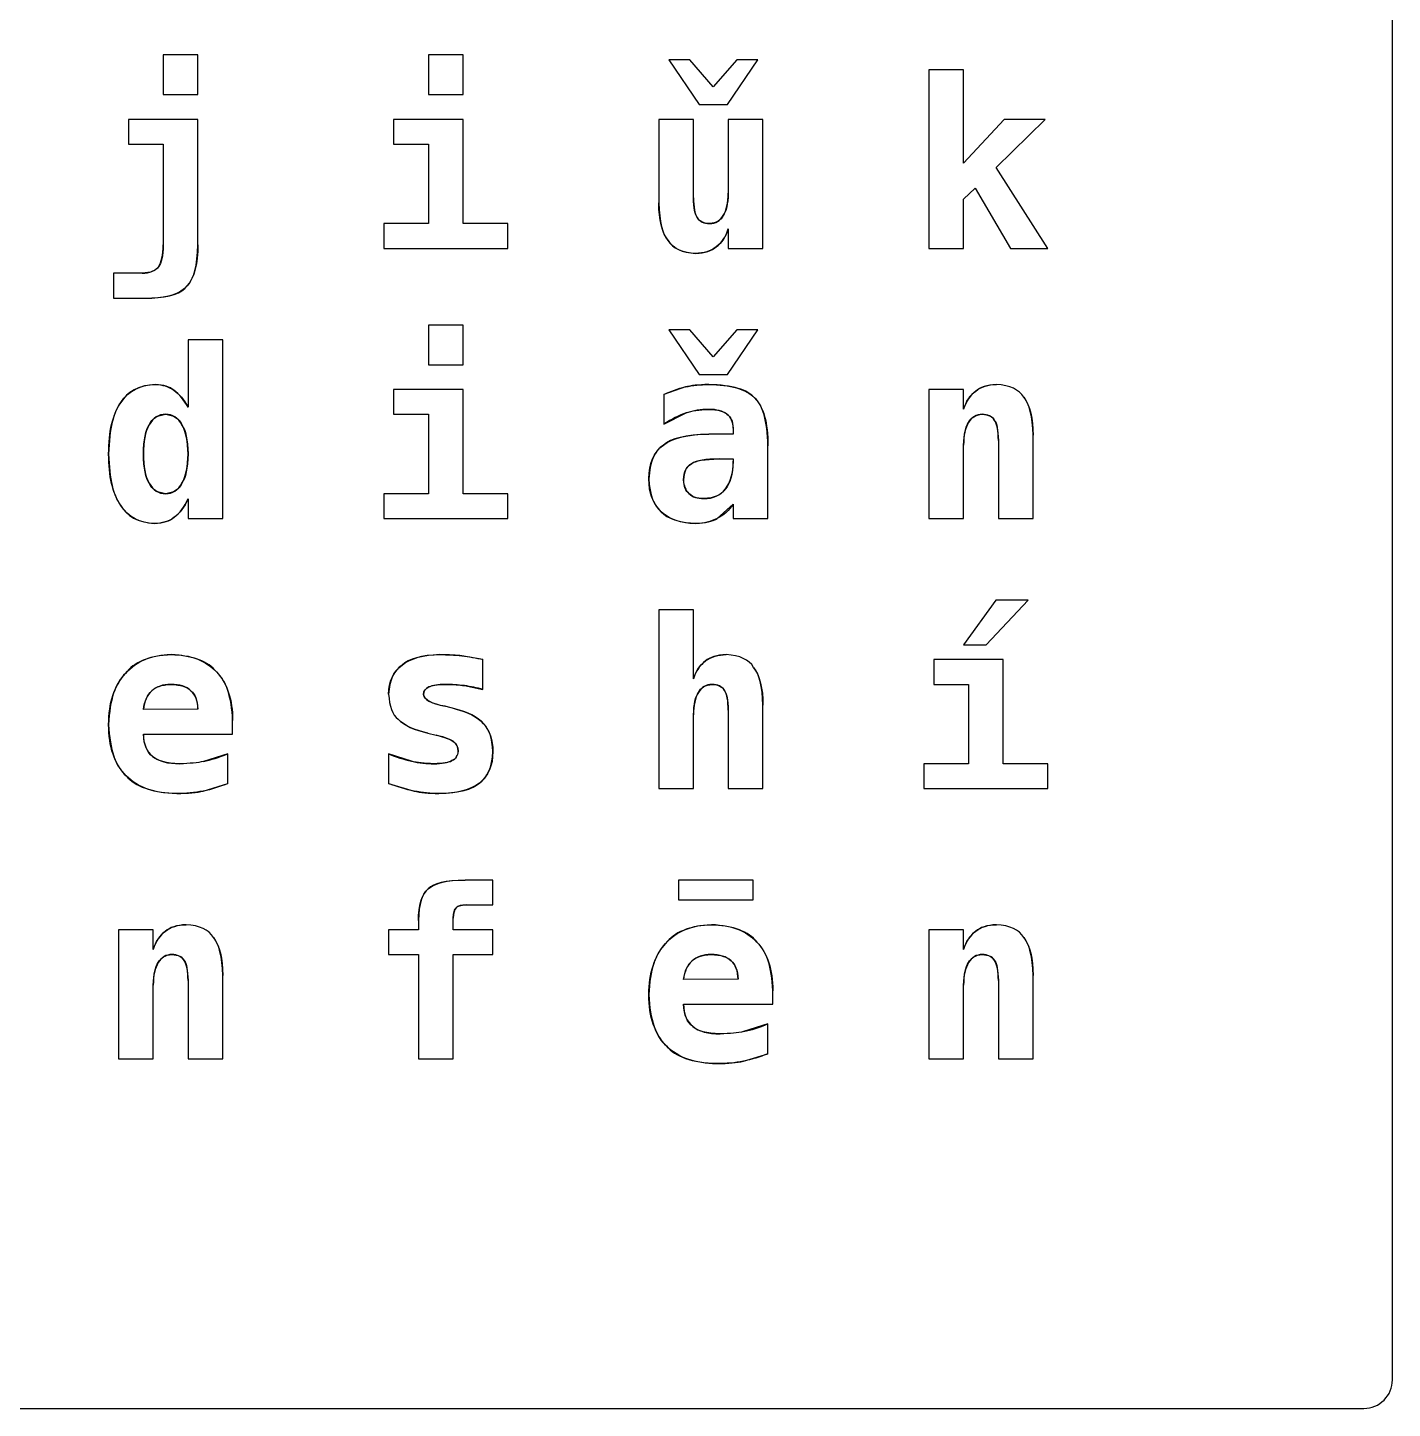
# Model space of a CAD drawing. Extents: x 54 to 150, y 80 to 267.
# Drawn here: x 101.6 to 149.6, y 171.33 to 219.89 of the extents above; entities that cross this region are included whole.
import ezdxf

# ---------------------------------------------------------------- set-up
doc = ezdxf.new("R2010")
doc.units = 0
doc.layers.add('Ebene_1', color=7, linetype='CONTINUOUS')

msp = doc.modelspace()

# ---------------------------------------------------------------- linework, layer by layer
at = {"layer": 'Ebene_1', "color": 1}
for points in [[(149.6, 172.326992), (149.6, 266.326992)], [(107.589933, 218.932361), (106.368456, 218.932361), (106.368456, 217.536388)], [(107.589933, 217.536388), (107.589933, 218.932361)], [(116.915436, 218.932361), (115.69396, 218.932361), (115.69396, 217.536388)], [(116.915436, 217.536388), (116.915436, 218.932361)], [(124.14698, 218.757864), (125.215772, 217.187395)], [(124.888591, 218.757864), (124.14698, 218.757864)], [(125.714723, 217.809039), (124.888591, 218.757864)], [(126.546309, 218.757864), (125.714723, 217.809039)], [(126.219128, 217.187395), (127.287919, 218.757864)], [(127.287919, 218.757864), (126.546309, 218.757864)], [(134.519463, 218.408871), (133.297987, 218.408871)], [(133.297987, 218.408871), (133.297987, 212.126992)], [(134.519463, 215.1207), (134.519463, 218.408871)], [(106.368456, 217.536388), (107.589933, 217.536388)], [(115.69396, 217.536388), (116.915436, 217.536388)], [(125.215772, 217.187395), (126.219128, 217.187395)], [(105.14698, 216.663905), (105.14698, 215.791422)], [(107.589933, 216.663905), (105.14698, 216.663905)], [(107.589933, 212.257864), (107.589933, 216.663905)], [(116.915436, 216.663905), (114.472483, 216.663905)], [(114.472483, 216.663905), (114.472483, 215.791422), (115.69396, 215.791422)], [(116.915436, 212.999475), (116.915436, 216.663905)], [(123.797987, 216.663905), (123.797987, 213.724727)], [(125.019463, 213.907403), (125.019463, 216.663905), (123.797987, 216.663905)], [(127.462416, 216.663905), (126.24094, 216.663905)], [(126.24094, 216.663905), (126.24094, 214.070994)], [(127.462416, 212.126992), (127.462416, 216.663905)], [(135.948154, 216.663905), (134.519463, 215.1207)], [(135.667324, 214.970742), (137.387752, 216.663905)], [(137.387752, 216.663905), (135.948154, 216.663905)], [(105.14698, 215.791422), (106.368456, 215.791422)], [(106.368456, 215.791422), (106.368456, 212.257864)], [(115.69396, 215.791422), (115.69396, 212.999475)], [(137.485906, 212.126992), (135.667324, 214.970742)], [(134.519463, 213.861052), (134.925713, 214.250943), (136.171728, 212.126992)], [(134.519463, 212.126992), (134.519463, 213.861052)], [(114.12349, 212.999475), (114.12349, 212.126992)], [(115.69396, 212.999475), (114.12349, 212.999475)], [(118.485906, 212.999475), (116.915436, 212.999475)], [(118.485906, 212.126992), (118.485906, 212.999475)], [(126.24094, 212.814073), (126.24094, 212.126992)], [(114.12349, 212.126992), (118.485906, 212.126992)], [(126.24094, 212.126992), (127.462416, 212.126992)], [(133.297987, 212.126992), (134.519463, 212.126992)], [(136.171728, 212.126992), (137.485906, 212.126992)], [(105.626846, 211.254509), (104.62349, 211.254509)], [(104.62349, 211.254509), (104.62349, 210.382026)], [(104.62349, 210.382026), (105.964933, 210.382026)], [(115.69396, 209.432361), (115.69396, 208.036388)], [(116.915436, 209.432361), (115.69396, 209.432361)], [(115.69396, 208.036388), (116.915436, 208.036388), (116.915436, 209.432361)], [(107.24094, 208.908871), (107.24094, 206.539534)], [(108.462416, 208.908871), (107.24094, 208.908871)], [(108.462416, 202.626992), (108.462416, 208.908871)], [(124.14698, 209.257864), (125.215772, 207.687395)], [(124.888591, 209.257864), (124.14698, 209.257864)], [(125.714723, 208.309039), (124.888591, 209.257864)], [(126.546309, 209.257864), (125.714723, 208.309039)], [(126.219128, 207.687395), (127.287919, 209.257864)], [(127.287919, 209.257864), (126.546309, 209.257864)], [(125.215772, 207.687395), (126.219128, 207.687395)], [(116.915436, 207.163905), (114.472483, 207.163905)], [(114.472483, 207.163905), (114.472483, 206.291422)], [(116.915436, 203.499475), (116.915436, 207.163905)], [(124.73318, 207.25388), (123.972483, 206.989408)], [(123.972483, 206.989408), (123.972483, 205.942428)], [(133.297987, 207.163905), (133.297987, 202.626992)], [(134.519463, 207.163905), (133.297987, 207.163905)], [(134.519463, 206.468645), (134.519463, 207.163905)], [(115.69396, 206.291422), (115.69396, 203.499475), (114.12349, 203.499475)], [(114.472483, 206.291422), (115.69396, 206.291422)], [(123.972483, 205.942428), (124.765898, 206.340499)], [(126.415436, 205.593435), (125.553859, 205.593435)], [(126.415436, 205.80065), (126.415436, 205.593435)], [(135.74094, 205.375314), (135.74094, 202.626992), (136.962416, 202.626992), (136.962416, 205.55799)], [(126.415436, 203.12867), (126.415436, 202.626992), (127.636913, 202.626992), (127.636913, 205.187185)], [(134.519463, 202.626992), (134.519463, 205.211724)], [(125.919211, 204.720952), (126.415436, 204.720952)], [(126.415436, 204.720952), (126.415436, 204.641882)], [(114.12349, 203.499475), (114.12349, 202.626992)], [(118.485906, 203.499475), (116.915436, 203.499475)], [(118.485906, 202.626992), (118.485906, 203.499475)], [(107.24094, 203.314073), (107.24094, 202.626992)], [(125.856502, 202.626992), (126.415436, 203.12867)], [(107.24094, 202.626992), (108.462416, 202.626992)], [(114.12349, 202.626992), (118.485906, 202.626992)], [(133.297987, 202.626992), (134.519463, 202.626992)], [(136.787919, 199.757864), (135.656418, 199.757864), (134.519463, 198.187395)], [(135.310151, 198.187395), (136.787919, 199.757864)], [(125.019463, 196.98773), (125.019463, 199.408871), (123.797987, 199.408871)], [(123.797987, 199.408871), (123.797987, 193.126992), (125.019463, 193.126992)], [(134.519463, 198.187395), (135.310151, 198.187395)], [(117.613423, 197.663905), (116.869086, 197.794777)], [(117.613423, 196.616925), (117.613423, 197.663905)], [(133.472483, 197.663905), (133.472483, 196.791422)], [(135.915436, 197.663905), (133.472483, 197.663905)], [(135.915436, 193.999475), (135.915436, 197.663905)], [(116.961787, 196.747797), (117.613423, 196.616925)], [(133.472483, 196.791422), (134.69396, 196.791422)], [(134.69396, 196.791422), (134.69396, 193.999475)], [(107.589933, 195.918938), (105.67047, 195.913438)], [(116.321057, 196.014366), (116.282887, 196.022566)], [(116.6237, 195.929844), (116.321057, 196.014364)], [(126.24094, 195.883494), (126.24094, 193.126992)], [(127.462416, 193.126992), (127.462416, 196.063443)], [(105.67047, 195.046455), (108.811409, 195.046455), (108.811409, 195.518141)], [(125.019463, 193.126992), (125.019463, 195.717177)], [(115.680327, 195.0819), (115.969337, 195.00556)], [(108.636913, 194.348469), (107.780789, 194.081271)], [(108.636913, 193.301489), (108.636913, 194.348469)], [(115.099581, 194.08945), (114.297987, 194.348469), (114.297987, 193.301489), (115.195008, 193.039744)], [(134.69396, 193.999475), (133.12349, 193.999475)], [(133.12349, 193.999475), (133.12349, 193.126992)], [(137.485906, 193.126992), (137.485906, 193.999475), (135.915436, 193.999475)], [(107.772609, 193.039744), (108.636913, 193.301489)], [(126.24094, 193.126992), (127.462416, 193.126992)], [(133.12349, 193.126992), (137.485906, 193.126992)], [(117.032676, 189.036388), (117.962416, 189.036388), (117.962416, 189.908871), (116.983599, 189.908871)], [(127.113423, 189.908871), (124.495973, 189.908871), (124.495973, 189.210884)], [(127.113423, 189.210884), (127.113423, 189.908871)], [(124.495973, 189.210884), (127.113423, 189.210884)], [(115.344966, 188.485633), (115.344966, 188.163905)], [(116.566443, 188.163905), (116.566443, 188.570155)], [(104.797987, 188.163905), (104.797987, 183.626992)], [(106.019463, 188.163905), (104.797987, 188.163905)], [(106.019463, 187.468644), (106.019463, 188.163905)], [(114.297987, 188.163905), (114.297987, 187.291421)], [(115.344966, 188.163905), (114.297987, 188.163905)], [(117.962416, 188.163905), (116.566443, 188.163905)], [(117.962416, 187.291421), (117.962416, 188.163905)], [(134.519463, 187.468644), (134.519463, 188.163905), (133.297987, 188.163905)], [(133.297987, 188.163905), (133.297987, 183.626992), (134.519463, 183.626992)], [(114.297987, 187.291421), (115.344966, 187.291421)], [(115.344966, 187.291421), (115.344966, 183.626992)], [(116.566443, 183.626992), (116.566443, 187.291421)], [(116.566443, 187.291421), (117.962416, 187.291421)], [(107.24094, 186.375314), (107.24094, 183.626992), (108.462416, 183.626992), (108.462416, 186.55799)], [(136.962416, 183.626992), (136.962416, 186.55799)], [(106.019463, 183.626992), (106.019463, 186.211723)], [(126.589933, 186.418938), (124.67047, 186.413485)], [(124.67047, 185.546455), (127.811409, 185.546455), (127.811409, 186.018141)], [(134.519463, 183.626992), (134.519463, 186.211723)], [(135.74094, 186.375314), (135.74094, 183.626992)], [(127.636913, 184.848468), (126.780789, 184.58127)], [(127.636913, 183.801488), (127.636913, 184.848468)], [(104.797987, 183.626992), (106.019463, 183.626992)], [(115.344966, 183.626992), (116.566443, 183.626992)], [(126.772609, 183.539743), (127.636913, 183.801488)], [(135.74094, 183.626992), (136.962416, 183.626992)], [(54.6, 171.326992), (148.6, 171.326992)]]:
    msp.add_lwpolyline(points, dxfattribs=at)
for points in [[(123.797987, 213.724727), (123.818094, 213.065999), (123.927154, 212.624304), (124.125168, 212.399643)], [(124.125168, 212.399643), (123.907047, 212.697741), (123.797987, 213.139436), (123.797987, 213.724727)], [(125.150336, 213.209416), (125.070335, 213.315398), (125.02671, 213.548061), (125.019463, 213.907403)], [(125.019463, 213.907403), (125.019463, 213.582039), (125.063087, 213.349377), (125.150336, 213.209416)], [(126.24094, 214.070994), (126.22954, 213.685766), (126.171374, 213.422203), (126.066443, 213.280306)], [(126.066443, 213.280306), (126.182774, 213.469344), (126.24094, 213.732906), (126.24094, 214.070994)], [(125.589304, 212.999475), (125.361201, 213.012801), (125.214879, 213.082782), (125.150336, 213.209416)], [(125.150336, 213.209416), (125.239402, 213.069455), (125.385725, 212.999475), (125.589304, 212.999475)], [(126.066443, 213.280306), (125.981632, 213.112242), (125.822585, 213.018631), (125.589304, 212.999475)], [(125.589304, 212.999475), (125.792883, 212.999475), (125.95193, 213.093085), (126.066443, 213.280306)], [(125.589304, 212.999475), (125.792883, 212.999475), (125.95193, 213.093085), (126.066443, 213.280306)], [(125.815604, 212.176069), (126.010586, 212.320001), (126.152365, 212.532669), (126.24094, 212.814073)], [(126.24094, 212.814073), (126.157327, 212.539604), (126.015548, 212.326936), (125.815604, 212.176069)], [(106.368456, 212.257864), (106.359441, 211.856462), (106.303094, 211.598353), (106.199413, 211.483536)], [(106.199413, 211.483536), (106.312108, 211.634402), (106.368456, 211.892512), (106.368456, 212.257864)], [(106.199413, 211.483536), (106.312108, 211.634402), (106.368456, 211.892512), (106.368456, 212.257864)], [(107.213674, 210.815541), (107.444019, 211.033779), (107.569439, 211.514554), (107.589933, 212.257864)], [(107.589933, 212.257864), (107.589933, 211.583507), (107.464513, 211.102733), (107.213674, 210.815541)], [(124.125168, 212.399643), (124.289566, 212.128991), (124.613112, 211.979942), (125.095805, 211.952495)], [(125.095805, 211.952495), (124.666834, 211.952495), (124.343289, 212.101544), (124.125168, 212.399643)], [(125.095805, 211.952495), (125.428302, 211.969388), (125.668235, 212.043913), (125.815604, 212.176069)], [(125.815604, 212.176069), (125.617477, 212.027019), (125.377544, 211.952495), (125.095805, 211.952495)], [(106.199413, 211.483536), (106.115948, 211.344224), (105.925092, 211.267882), (105.626846, 211.254509)], [(105.626846, 211.254509), (105.895861, 211.254509), (106.086717, 211.330851), (106.199413, 211.483536)], [(105.964933, 210.382026), (106.606929, 210.405839), (107.023176, 210.550344), (107.213674, 210.815541)], [(107.213674, 210.815541), (106.962835, 210.526531), (106.546588, 210.382026), (105.964933, 210.382026)], [(106.098532, 207.338401), (105.498749, 207.298027), (105.09159, 207.087177), (104.877055, 206.705851)], [(104.877055, 206.705851), (105.16243, 207.127551), (105.569589, 207.338401), (106.098532, 207.338401)], [(104.877055, 206.705851), (105.16243, 207.127551), (105.569589, 207.338401), (106.098532, 207.338401)], [(106.739262, 207.139366), (106.599971, 207.255649), (106.386394, 207.321994), (106.098532, 207.338401)], [(106.098532, 207.338401), (106.336647, 207.338401), (106.550224, 207.272056), (106.739262, 207.139366)], [(107.24094, 206.539534), (107.106663, 206.795416), (106.939437, 206.99536), (106.739262, 207.139366)], [(106.739262, 207.139366), (106.930117, 207.006676), (107.097343, 206.806732), (107.24094, 206.539534)], [(123.972483, 206.989408), (124.223322, 207.109374), (124.476888, 207.197532), (124.73318, 207.25388)], [(125.553859, 207.338401), (125.195518, 207.330874), (124.921959, 207.302701), (124.73318, 207.253881)], [(124.73318, 207.25388), (124.991289, 207.310226), (125.264849, 207.3384), (125.553859, 207.3384)], [(124.73318, 207.25388), (124.991289, 207.310226), (125.264849, 207.3384), (125.553859, 207.3384)], [(127.17068, 206.866715), (126.933907, 207.156341), (126.394966, 207.31357), (125.553859, 207.338401)], [(125.553859, 207.338401), (126.320917, 207.338401), (126.859857, 207.181172), (127.17068, 206.866715)], [(134.944799, 207.109375), (134.749696, 206.965285), (134.607918, 206.751709), (134.519463, 206.468645)], [(134.519463, 206.468645), (134.603076, 206.744931), (134.744855, 206.958507), (134.944799, 207.109375)], [(134.519463, 206.468645), (134.603076, 206.744931), (134.744855, 206.958507), (134.944799, 207.109375)], [(134.519463, 206.468645), (134.603076, 206.744931), (134.744855, 206.958507), (134.944799, 207.109375)], [(135.672777, 207.338401), (135.337465, 207.320975), (135.094806, 207.244633), (134.944799, 207.109375)], [(134.944799, 207.109375), (135.14656, 207.262059), (135.38922, 207.338401), (135.672777, 207.338401)], [(136.635235, 206.891254), (136.472208, 207.161902), (136.151388, 207.310951), (135.672777, 207.338401)], [(136.962416, 205.55799), (136.942436, 206.222079), (136.833376, 206.6665), (136.635235, 206.891254)], [(136.635235, 206.891254), (136.853356, 206.593155), (136.962416, 206.148734), (136.962416, 205.55799)], [(104.877055, 206.705851), (104.618803, 206.390045), (104.476116, 205.786578), (104.448993, 204.895448)], [(104.448993, 204.895448), (104.448993, 205.6825), (104.59168, 206.285968), (104.877055, 206.705851)], [(104.448993, 204.895448), (104.448993, 205.6825), (104.59168, 206.285968), (104.877055, 206.705851)], [(124.765898, 206.340499), (124.953255, 206.412888), (125.215908, 206.454694), (125.553859, 206.465918)], [(125.553859, 206.465918), (125.283026, 206.465918), (125.020372, 206.424111), (124.765898, 206.340499)], [(125.553859, 206.465918), (125.875541, 206.454811), (126.090026, 206.398463), (126.197315, 206.296875)], [(126.197315, 206.296875), (126.051902, 206.40957), (125.837416, 206.465918), (125.553859, 206.465918)], [(127.636913, 205.187185), (127.61312, 206.068173), (127.457709, 206.628016), (127.17068, 206.866715)], [(127.17068, 206.866715), (127.481502, 206.554075), (127.636913, 205.994231), (127.636913, 205.187185)], [(105.67047, 204.895448), (105.68413, 205.393439), (105.753202, 205.735162), (105.877685, 205.920616)], [(105.877685, 205.920616), (105.739542, 205.673412), (105.67047, 205.33169), (105.67047, 204.895448)], [(105.877685, 205.920616), (105.739542, 205.673412), (105.67047, 205.33169), (105.67047, 204.895448)], [(105.877685, 205.920616), (105.981349, 206.143484), (106.173113, 206.267086), (106.452978, 206.291422)], [(106.452978, 206.291422), (106.207592, 206.291422), (106.015828, 206.16782), (105.877685, 205.920616)], [(106.452978, 206.291422), (106.731569, 206.266762), (106.923333, 206.14316), (107.028272, 205.920616)], [(107.028272, 205.920616), (106.888311, 206.16782), (106.696547, 206.291422), (106.452978, 206.291422)], [(107.028272, 205.920616), (106.888311, 206.16782), (106.696547, 206.291422), (106.452978, 206.291422)], [(107.028272, 205.920616), (107.156033, 205.735162), (107.226923, 205.393439), (107.24094, 204.895448)], [(107.24094, 204.895448), (107.24094, 205.33169), (107.170051, 205.673412), (107.028272, 205.920616)], [(124.765898, 206.340499), (124.513241, 206.256885), (124.24877, 206.124195), (123.972483, 205.942428)], [(124.765898, 206.340499), (124.513241, 206.256885), (124.24877, 206.124195), (123.972483, 205.942428)], [(126.197315, 206.296875), (126.32784, 206.214744), (126.400547, 206.049336), (126.415436, 205.80065)], [(126.415436, 205.80065), (126.415436, 206.01877), (126.342729, 206.184179), (126.197315, 206.296875)], [(134.519463, 205.211724), (134.530936, 205.597462), (134.589102, 205.861934), (134.69396, 206.005138)], [(134.69396, 206.005138), (134.577629, 205.814282), (134.519463, 205.54981), (134.519463, 205.211724)], [(134.69396, 206.005138), (134.781586, 206.176132), (134.941541, 206.27156), (135.173826, 206.291422)], [(135.173826, 206.291422), (134.972064, 206.291422), (134.812109, 206.195994), (134.69396, 206.005138)], [(135.173826, 206.291422), (135.398299, 206.277788), (135.542804, 206.206899), (135.607341, 206.078754)], [(135.607341, 206.078754), (135.518275, 206.220532), (135.37377, 206.291422), (135.173826, 206.291422)], [(135.607341, 206.078754), (135.689097, 205.972566), (135.73363, 205.738086), (135.74094, 205.375314)], [(135.74094, 205.375314), (135.74094, 205.704312), (135.696407, 205.938792), (135.607341, 206.078754)], [(125.553859, 205.593435), (124.751972, 205.570775), (124.221211, 205.442629), (123.961577, 205.208997)], [(123.961577, 205.208997), (124.305118, 205.465289), (124.835878, 205.593435), (125.553859, 205.593435)], [(123.961577, 205.208997), (124.305118, 205.465289), (124.835878, 205.593435), (125.553859, 205.593435)], [(123.961577, 205.208997), (123.6499, 205.016603), (123.479039, 204.621259), (123.448993, 204.022965)], [(123.448993, 204.022965), (123.448993, 204.559179), (123.619854, 204.954523), (123.961577, 205.208997)], [(123.448993, 204.022965), (123.448993, 204.559179), (123.619854, 204.954523), (123.961577, 205.208997)], [(104.448993, 204.895448), (104.47632, 204.012996), (104.617189, 203.411346), (104.871602, 203.090499)], [(104.871602, 203.090499), (104.589863, 203.517652), (104.448993, 204.119302), (104.448993, 204.895448)], [(105.877685, 203.870281), (105.753199, 204.055735), (105.684127, 204.397457), (105.67047, 204.895448)], [(105.67047, 204.895448), (105.67047, 204.459206), (105.739542, 204.117484), (105.877685, 203.870281)], [(107.24094, 204.895448), (107.226923, 204.397457), (107.156033, 204.055735), (107.028272, 203.870281)], [(107.028272, 203.870281), (107.170051, 204.117484), (107.24094, 204.459206), (107.24094, 204.895448)], [(107.028272, 203.870281), (107.170051, 204.117484), (107.24094, 204.459206), (107.24094, 204.895448)], [(124.67047, 203.982068), (124.68579, 204.280644), (124.777582, 204.4715), (124.945847, 204.554635)], [(124.945847, 204.554635), (124.762262, 204.443757), (124.67047, 204.252901), (124.67047, 203.982068)], [(124.945847, 204.554635), (124.762262, 204.443757), (124.67047, 204.252901), (124.67047, 203.982068)], [(124.945847, 204.554635), (125.087172, 204.656835), (125.411626, 204.712274), (125.919211, 204.720952)], [(125.919211, 204.720952), (125.455704, 204.720952), (125.13125, 204.665513), (124.945847, 204.554635)], [(126.415436, 204.641883), (126.397576, 204.169404), (126.306692, 203.845858), (126.142785, 203.671245)], [(126.142785, 203.671245), (126.324552, 203.903907), (126.415436, 204.227453), (126.415436, 204.641883)], [(126.142785, 203.671245), (126.324552, 203.903907), (126.415436, 204.227453), (126.415436, 204.641883)], [(123.448993, 204.022965), (123.477486, 203.459665), (123.6229, 203.074318), (123.885235, 202.866925)], [(123.885235, 202.866925), (123.594407, 203.143211), (123.448993, 203.528557), (123.448993, 204.022965)], [(123.885235, 202.866925), (123.594407, 203.143211), (123.448993, 203.528557), (123.448993, 204.022965)], [(124.861326, 203.502202), (124.748667, 203.588517), (124.685049, 203.748472), (124.67047, 203.982068)], [(124.67047, 203.982068), (124.67047, 203.782123), (124.734089, 203.622168), (124.861326, 203.502202)], [(106.452978, 203.499475), (106.173113, 203.523808), (105.981349, 203.64741), (105.877685, 203.870281)], [(105.877685, 203.870281), (106.015828, 203.623077), (106.207592, 203.499475), (106.452978, 203.499475)], [(105.877685, 203.870281), (106.015828, 203.623077), (106.207592, 203.499475), (106.452978, 203.499475)], [(107.028272, 203.870281), (106.923333, 203.647739), (106.731569, 203.524137), (106.452978, 203.499475)], [(106.452978, 203.499475), (106.696547, 203.499475), (106.888311, 203.623077), (107.028272, 203.870281)], [(125.379362, 203.324979), (125.125589, 203.338305), (124.95291, 203.39738), (124.861326, 203.502202)], [(124.861326, 203.502202), (124.988563, 203.384053), (125.161241, 203.324979), (125.379362, 203.324979)], [(126.142785, 203.671245), (126.007584, 203.462702), (125.75311, 203.34728), (125.379362, 203.324979)], [(125.379362, 203.324979), (125.708361, 203.324979), (125.962836, 203.440401), (126.142785, 203.671245)], [(125.379362, 203.324979), (125.708361, 203.324979), (125.962836, 203.440401), (126.142785, 203.671245)], [(104.871602, 203.090499), (105.083173, 202.706579), (105.478517, 202.493911), (106.057634, 202.452495)], [(106.057634, 202.452495), (105.548685, 202.452495), (105.153341, 202.665163), (104.871602, 203.090499)], [(106.755621, 202.66789), (106.958293, 202.819608), (107.120066, 203.035002), (107.24094, 203.314073)], [(107.24094, 203.314073), (107.11552, 203.028697), (106.953747, 202.813303), (106.755621, 202.66789)], [(107.24094, 203.314073), (107.11552, 203.028697), (106.953747, 202.813303), (106.755621, 202.66789)], [(126.415436, 203.12867), (126.270022, 202.912366), (126.083711, 202.74514), (125.856502, 202.626992)], [(126.415436, 203.12867), (126.270022, 202.912366), (126.083711, 202.74514), (125.856502, 202.626992)], [(106.057634, 202.452495), (106.377143, 202.469141), (106.609806, 202.54094), (106.755621, 202.66789)], [(106.755621, 202.66789), (106.559312, 202.524293), (106.32665, 202.452495), (106.057634, 202.452495)], [(123.885235, 202.866925), (124.104872, 202.617775), (124.512031, 202.479631), (125.106711, 202.452495)], [(125.106711, 202.452495), (124.585039, 202.452495), (124.17788, 202.590638), (123.885235, 202.866925)], [(125.106711, 202.452495), (125.438606, 202.467083), (125.688537, 202.525248), (125.856502, 202.626992)], [(125.856502, 202.626992), (125.629293, 202.51066), (125.379362, 202.452495), (125.106711, 202.452495)], [(125.856502, 202.626992), (125.629293, 202.51066), (125.379362, 202.452495), (125.106711, 202.452495)], [(106.649287, 197.838401), (105.87066, 197.794061), (105.333538, 197.573213), (105.037919, 197.175859)], [(105.037919, 197.175859), (105.432354, 197.617553), (105.969477, 197.838401), (106.649287, 197.838401)], [(108.244295, 197.23039), (107.960341, 197.596348), (107.428672, 197.799019), (106.649287, 197.838401)], [(106.649287, 197.838401), (107.33455, 197.838401), (107.866219, 197.63573), (108.244295, 197.23039)], [(116.102936, 197.838401), (115.451621, 197.814721), (115.0072, 197.692937), (114.769673, 197.473049)], [(114.769673, 197.473049), (115.085948, 197.716617), (115.530369, 197.838401), (116.102936, 197.838401)], [(116.102936, 197.838401), (116.359228, 197.838401), (116.614611, 197.823861), (116.869086, 197.794781)], [(116.102936, 197.838401), (116.359228, 197.838401), (116.614611, 197.823861), (116.869086, 197.794781)], [(116.869086, 197.794777), (116.686375, 197.819577), (116.430991, 197.834117), (116.102936, 197.838397)], [(116.869086, 197.794777), (117.125377, 197.765697), (117.37349, 197.722073), (117.613423, 197.663905)], [(126.172777, 197.838401), (125.837465, 197.821387), (125.594806, 197.746863), (125.444799, 197.614828)], [(125.444799, 197.614828), (125.64656, 197.763876), (125.88922, 197.838401), (126.172777, 197.838401)], [(127.135235, 197.391254), (126.972208, 197.661902), (126.651388, 197.810951), (126.172777, 197.838401)], [(105.037919, 197.175859), (104.684721, 196.846186), (104.488412, 196.247263), (104.448993, 195.379089)], [(104.448993, 195.379089), (104.448993, 196.137059), (104.645302, 196.735982), (105.037919, 197.175859)], [(108.811409, 195.518141), (108.774722, 196.355182), (108.585684, 196.925932), (108.244295, 197.23039)], [(108.244295, 197.23039), (108.622371, 196.825048), (108.811409, 196.254299), (108.811409, 195.518141)], [(114.769673, 197.473049), (114.48584, 197.290145), (114.328611, 196.948422), (114.297987, 196.447881)], [(114.297987, 196.447881), (114.297987, 196.887758), (114.455216, 197.229481), (114.769673, 197.473049)], [(125.444799, 197.614828), (125.249615, 197.474106), (125.107836, 197.265073), (125.019463, 196.98773)], [(125.019463, 196.98773), (125.103076, 197.258563), (125.244855, 197.467596), (125.444799, 197.614828)], [(125.019463, 196.98773), (125.103076, 197.258563), (125.244855, 197.467596), (125.444799, 197.614828)], [(127.462416, 196.063443), (127.442476, 196.725237), (127.333416, 197.16784), (127.135235, 197.391254)], [(127.135235, 197.391254), (127.353356, 197.094973), (127.462416, 196.652369), (127.462416, 196.063443)], [(105.964933, 196.562395), (106.089427, 196.699201), (106.313001, 196.775544), (106.635654, 196.791422)], [(106.635654, 196.791422), (106.355733, 196.791422), (106.132159, 196.715079), (105.964933, 196.562395)], [(106.635654, 196.791422), (106.987028, 196.777375), (107.222417, 196.703759), (107.34182, 196.570574)], [(107.34182, 196.570574), (107.181865, 196.717806), (106.946477, 196.791422), (106.635654, 196.791422)], [(107.34182, 196.570574), (107.181865, 196.717806), (106.946477, 196.791422), (106.635654, 196.791422)], [(115.519463, 196.434249), (115.53385, 196.570246), (115.598377, 196.659312), (115.713045, 196.701447)], [(115.713045, 196.701447), (115.58399, 196.641463), (115.519463, 196.552397), (115.519463, 196.434249)], [(115.713045, 196.701447), (115.58399, 196.641463), (115.519463, 196.552397), (115.519463, 196.434249)], [(115.713045, 196.701447), (115.8069, 196.755287), (115.997755, 196.78528), (116.285612, 196.791427)], [(116.285612, 196.791422), (116.032956, 196.791422), (115.8421, 196.761428), (115.713045, 196.701442)], [(116.285612, 196.791422), (116.577071, 196.786955), (116.802463, 196.772412), (116.961787, 196.747792)], [(116.961787, 196.747797), (116.736396, 196.77688), (116.511004, 196.791422), (116.285612, 196.791422)], [(117.613423, 196.616925), (117.40439, 196.675091), (117.187178, 196.718715), (116.961787, 196.747797)], [(125.191233, 196.505138), (125.277568, 196.676512), (125.438433, 196.77194), (125.673826, 196.791422)], [(125.673826, 196.791422), (125.468429, 196.791422), (125.307564, 196.695994), (125.191233, 196.505138)], [(125.673826, 196.791422), (125.89836, 196.777928), (126.042865, 196.707948), (126.107341, 196.58148)], [(126.107341, 196.58148), (126.018275, 196.721441), (125.87377, 196.791422), (125.673826, 196.791422)], [(105.67047, 195.913485), (105.712217, 196.217527), (105.810371, 196.433831), (105.964933, 196.562395)], [(105.964933, 196.562395), (105.799524, 196.411527), (105.70137, 196.195224), (105.67047, 195.913485)], [(105.964933, 196.562395), (105.799524, 196.411527), (105.70137, 196.195224), (105.67047, 195.913485)], [(107.34182, 196.570574), (107.487391, 196.457673), (107.570096, 196.240461), (107.589933, 195.918938)], [(107.589933, 195.918938), (107.584466, 196.20613), (107.501762, 196.423342), (107.34182, 196.570574)], [(114.297987, 196.447881), (114.320454, 196.023611), (114.430423, 195.729148), (114.627894, 195.564492)], [(116.282886, 196.022546), (115.827446, 196.101328), (115.572972, 196.238562), (115.519463, 196.434249)], [(115.519463, 196.434249), (115.519463, 196.265205), (115.773937, 196.12797), (116.282886, 196.022546)], [(125.019463, 195.717177), (125.030723, 196.100619), (125.08798, 196.363272), (125.191233, 196.505138)], [(125.191233, 196.505138), (125.07672, 196.3161), (125.019463, 196.053446), (125.019463, 195.717177)], [(126.107341, 196.58148), (126.189008, 196.475498), (126.233541, 196.242836), (126.24094, 195.883494)], [(126.24094, 195.883494), (126.24094, 196.208857), (126.196407, 196.441519), (126.107341, 196.58148)], [(117.637961, 195.406354), (117.423908, 195.645586), (117.085821, 195.820083), (116.6237, 195.929844)], [(116.6237, 195.929844), (117.085389, 195.820784), (117.423476, 195.646287), (117.637961, 195.406354)], [(116.6237, 195.929844), (117.085389, 195.820784), (117.423476, 195.646287), (117.637961, 195.406354)], [(104.448993, 195.379089), (104.488046, 194.492041), (104.693444, 193.8913), (105.065185, 193.576866)], [(105.065185, 193.576866), (104.65439, 193.99493), (104.448993, 194.595671), (104.448993, 195.379089)], [(114.627894, 195.564492), (114.849983, 195.345805), (115.200794, 195.184941), (115.680327, 195.0819)], [(115.680327, 195.0819), (115.198644, 195.185507), (114.847833, 195.346371), (114.627894, 195.564492)], [(117.962416, 194.430264), (117.940609, 194.901216), (117.832458, 195.22658), (117.637961, 195.406354)], [(117.637961, 195.406354), (117.854264, 195.166421), (117.962416, 194.841058), (117.962416, 194.430264)], [(117.637961, 195.406354), (117.854264, 195.166421), (117.962416, 194.841058), (117.962416, 194.430264)], [(105.994924, 194.258494), (105.800962, 194.392001), (105.692811, 194.654655), (105.67047, 195.046455)], [(105.67047, 195.046455), (105.674137, 194.695644), (105.782288, 194.43299), (105.994924, 194.258494)], [(115.969337, 195.005557), (116.266458, 194.934831), (116.479126, 194.853944), (116.607341, 194.762898)], [(116.607341, 194.762898), (116.518275, 194.83924), (116.305607, 194.920126), (115.969337, 195.005557)], [(116.607341, 194.762898), (116.68576, 194.711544), (116.730293, 194.604302), (116.74094, 194.44117)], [(116.74094, 194.44117), (116.74094, 194.58113), (116.696407, 194.688373), (116.607341, 194.762898)], [(116.74094, 194.44117), (116.74094, 194.58113), (116.696407, 194.688373), (116.607341, 194.762898)], [(107.780789, 194.081271), (108.05344, 194.137617), (108.338814, 194.226683), (108.636913, 194.348469)], [(107.780789, 194.081271), (108.05344, 194.137617), (108.338814, 194.226683), (108.636913, 194.348469)], [(114.297987, 194.348469), (114.56155, 194.235773), (114.828748, 194.149433), (115.099581, 194.08945)], [(114.297987, 194.348469), (114.56155, 194.235773), (114.828748, 194.149433), (115.099581, 194.08945)], [(116.74094, 194.44117), (116.725151, 194.275691), (116.653353, 194.165722), (116.525545, 194.111262)], [(116.525545, 194.111262), (116.669142, 194.187604), (116.74094, 194.297574), (116.74094, 194.44117)], [(116.525545, 194.111262), (116.669142, 194.187604), (116.74094, 194.297574), (116.74094, 194.44117)], [(117.488003, 193.320574), (117.775411, 193.507), (117.933549, 193.876897), (117.962416, 194.430264)], [(117.962416, 194.430264), (117.962416, 193.937674), (117.804278, 193.567778), (117.488003, 193.320574)], [(106.954656, 193.999475), (106.476553, 194.015288), (106.156642, 194.101628), (105.994924, 194.258494)], [(105.994924, 194.258494), (106.20941, 194.085814), (106.529321, 193.999475), (106.954656, 193.999475)], [(105.994924, 194.258494), (106.20941, 194.085814), (106.529321, 193.999475), (106.954656, 193.999475)], [(107.780789, 194.081271), (107.582274, 194.034251), (107.306896, 194.006984), (106.954656, 193.999471)], [(115.890268, 193.999475), (115.562979, 194.008121), (115.299417, 194.038115), (115.099581, 194.089455)], [(115.099581, 194.08945), (115.372232, 194.029463), (115.635794, 193.99947), (115.890268, 193.99947)], [(115.099581, 194.08945), (115.372232, 194.029463), (115.635794, 193.99947), (115.890268, 193.99947)], [(116.525545, 194.111262), (116.419774, 194.044117), (116.208015, 194.006855), (115.890268, 193.999475)], [(115.890268, 193.999475), (116.17019, 193.999475), (116.381949, 194.036737), (116.525545, 194.111262)], [(105.065185, 193.576866), (105.37426, 193.199974), (105.967731, 192.99185), (106.845596, 192.952495)], [(106.845596, 192.952495), (106.069449, 192.952495), (105.475979, 193.160618), (105.065185, 193.576866)], [(108.636913, 193.301489), (108.355174, 193.185157), (108.067072, 193.097909), (107.772609, 193.039744)], [(108.636913, 193.301489), (108.355174, 193.185157), (108.067072, 193.097909), (107.772609, 193.039744)], [(115.195008, 193.039744), (114.900545, 193.097909), (114.601538, 193.185157), (114.297987, 193.301489)], [(115.195008, 193.039744), (114.900545, 193.097909), (114.601538, 193.185157), (114.297987, 193.301489)], [(116.062039, 192.952495), (116.774096, 192.974795), (117.249418, 193.097488), (117.488003, 193.320574)], [(117.488003, 193.320574), (117.171728, 193.075188), (116.696407, 192.952495), (116.062039, 192.952495)], [(106.845596, 192.952495), (107.247831, 192.960115), (107.556835, 192.989198), (107.772609, 193.039745)], [(107.772609, 193.039744), (107.479964, 192.981577), (107.170959, 192.952494), (106.845596, 192.952494)], [(116.062039, 192.952495), (115.7803, 192.952495), (115.491289, 192.981578), (115.195008, 193.039745)], [(116.062039, 192.952495), (115.7803, 192.952495), (115.491289, 192.981578), (115.195008, 193.039745)], [(115.195008, 193.039744), (115.412357, 192.989877), (115.701368, 192.960794), (116.062039, 192.952494)], [(116.983599, 189.908871), (116.300083, 189.893506), (115.869294, 189.789899), (115.691233, 189.598049)], [(115.691233, 189.598049), (115.923896, 189.805264), (116.354684, 189.908871), (116.983599, 189.908871)], [(115.691233, 189.598049), (115.477924, 189.441138), (115.362501, 189.070333), (115.344966, 188.485633)], [(115.344966, 188.485633), (115.344966, 189.021846), (115.460388, 189.392652), (115.691233, 189.598049)], [(116.566443, 188.570155), (116.576396, 188.761888), (116.610932, 188.883672), (116.67005, 188.935507)], [(116.67005, 188.935507), (116.606431, 188.870071), (116.571896, 188.748286), (116.566443, 188.570155)], [(116.67005, 188.935507), (116.71547, 188.996777), (116.836345, 189.030404), (117.032676, 189.036388)], [(117.032676, 189.036388), (116.854544, 189.036388), (116.733669, 189.002761), (116.67005, 188.935507)], [(106.444799, 188.109374), (106.249696, 187.965285), (106.107918, 187.751709), (106.019463, 187.468644)], [(106.019463, 187.468644), (106.103076, 187.744931), (106.244855, 187.958507), (106.444799, 188.109374)], [(106.019463, 187.468644), (106.103076, 187.744931), (106.244855, 187.958507), (106.444799, 188.109374)], [(106.019463, 187.468644), (106.103076, 187.744931), (106.244855, 187.958507), (106.444799, 188.109374)], [(107.172777, 188.338401), (106.837465, 188.320975), (106.594806, 188.244633), (106.444799, 188.109374)], [(106.444799, 188.109374), (106.64656, 188.262059), (106.88922, 188.338401), (107.172777, 188.338401)], [(108.135235, 187.891253), (107.972208, 188.161902), (107.651388, 188.310952), (107.172777, 188.338401)], [(125.649287, 188.338401), (124.87066, 188.29406), (124.333538, 188.073213), (124.037919, 187.675859)], [(124.037919, 187.675859), (124.432354, 188.117554), (124.969477, 188.338401), (125.649287, 188.338401)], [(127.244295, 187.730389), (126.960341, 188.096348), (126.428672, 188.299019), (125.649287, 188.338401)], [(125.649287, 188.338401), (126.33455, 188.338401), (126.866219, 188.135731), (127.244295, 187.730389)], [(134.944799, 188.109374), (134.749696, 187.965285), (134.607918, 187.751709), (134.519463, 187.468644)], [(134.519463, 187.468644), (134.603076, 187.744931), (134.744855, 187.958507), (134.944799, 188.109374)], [(134.519463, 187.468644), (134.603076, 187.744931), (134.744855, 187.958507), (134.944799, 188.109374)], [(134.519463, 187.468644), (134.603076, 187.744931), (134.744855, 187.958507), (134.944799, 188.109374)], [(135.672777, 188.338401), (135.337465, 188.320975), (135.094806, 188.244633), (134.944799, 188.109374)], [(134.944799, 188.109374), (135.14656, 188.262059), (135.38922, 188.338401), (135.672777, 188.338401)], [(136.635235, 187.891253), (136.472208, 188.161902), (136.151388, 188.310952), (135.672777, 188.338401)], [(108.462416, 186.55799), (108.442436, 187.222079), (108.333376, 187.6665), (108.135235, 187.891253)], [(108.135235, 187.891253), (108.353356, 187.593155), (108.462416, 187.148734), (108.462416, 186.55799)], [(124.037919, 187.675859), (123.684721, 187.346186), (123.488412, 186.747263), (123.448993, 185.879089)], [(123.448993, 185.879089), (123.448993, 186.637059), (123.645302, 187.235982), (124.037919, 187.675859)], [(127.811409, 186.018141), (127.774722, 186.855182), (127.585684, 187.425932), (127.244295, 187.730389)], [(127.244295, 187.730389), (127.622371, 187.325048), (127.811409, 186.754299), (127.811409, 186.018141)], [(136.962416, 186.55799), (136.942436, 187.222079), (136.833376, 187.6665), (136.635235, 187.891253)], [(136.635235, 187.891253), (136.853356, 187.593155), (136.962416, 187.148734), (136.962416, 186.55799)], [(106.019463, 186.211723), (106.030936, 186.597462), (106.089102, 186.861934), (106.19396, 187.005138)], [(106.19396, 187.005138), (106.077629, 186.814282), (106.019463, 186.54981), (106.019463, 186.211723)], [(106.19396, 187.005138), (106.281586, 187.176132), (106.441541, 187.27156), (106.673826, 187.291421)], [(106.673826, 187.291421), (106.472064, 187.291421), (106.312109, 187.195993), (106.19396, 187.005138)], [(106.673826, 187.291421), (106.898299, 187.277789), (107.042804, 187.206899), (107.107341, 187.078753)], [(107.107341, 187.078753), (107.018275, 187.220532), (106.87377, 187.291421), (106.673826, 187.291421)], [(107.107341, 187.078753), (107.189097, 186.972566), (107.23363, 186.738086), (107.24094, 186.375314)], [(107.24094, 186.375314), (107.24094, 186.704313), (107.196407, 186.938793), (107.107341, 187.078753)], [(124.67047, 186.413485), (124.712217, 186.717528), (124.810371, 186.933831), (124.964933, 187.062394)], [(124.964933, 187.062394), (124.799524, 186.911527), (124.70137, 186.695224), (124.67047, 186.413485)], [(124.964933, 187.062394), (124.799524, 186.911527), (124.70137, 186.695224), (124.67047, 186.413485)], [(124.964933, 187.062394), (125.089427, 187.199201), (125.313001, 187.275544), (125.635654, 187.291421)], [(125.635654, 187.291421), (125.355733, 187.291421), (125.132159, 187.215079), (124.964933, 187.062394)], [(125.635654, 187.291421), (125.987028, 187.277373), (126.222417, 187.203757), (126.34182, 187.070574)], [(126.34182, 187.070574), (126.181865, 187.217805), (125.946477, 187.291421), (125.635654, 187.291421)], [(126.34182, 187.070574), (126.181865, 187.217805), (125.946477, 187.291421), (125.635654, 187.291421)], [(126.34182, 187.070574), (126.487391, 186.957673), (126.570096, 186.740461), (126.589933, 186.418938)], [(126.589933, 186.418938), (126.584466, 186.70613), (126.501762, 186.923342), (126.34182, 187.070574)], [(134.519463, 186.211723), (134.530936, 186.597462), (134.589102, 186.861934), (134.69396, 187.005138)], [(134.69396, 187.005138), (134.577629, 186.814282), (134.519463, 186.54981), (134.519463, 186.211723)], [(134.69396, 187.005138), (134.781586, 187.176132), (134.941541, 187.27156), (135.173826, 187.291421)], [(135.173826, 187.291421), (134.972064, 187.291421), (134.812109, 187.195993), (134.69396, 187.005138)], [(135.173826, 187.291421), (135.398299, 187.277789), (135.542804, 187.206899), (135.607341, 187.078753)], [(135.607341, 187.078753), (135.518275, 187.220532), (135.37377, 187.291421), (135.173826, 187.291421)], [(135.607341, 187.078753), (135.689097, 186.972566), (135.73363, 186.738086), (135.74094, 186.375314)], [(135.74094, 186.375314), (135.74094, 186.704313), (135.696407, 186.938793), (135.607341, 187.078753)], [(123.448993, 185.879089), (123.488046, 184.992042), (123.693444, 184.391301), (124.065185, 184.076866)], [(124.065185, 184.076866), (123.65439, 184.494931), (123.448993, 185.095672), (123.448993, 185.879089)], [(124.994924, 184.758493), (124.800962, 184.892001), (124.692811, 185.154655), (124.67047, 185.546455)], [(124.67047, 185.546455), (124.674137, 185.195644), (124.782288, 184.93299), (124.994924, 184.758493)], [(125.954656, 184.499475), (125.476553, 184.515287), (125.156642, 184.601626), (124.994924, 184.758493)], [(124.994924, 184.758493), (125.20941, 184.585814), (125.529321, 184.499475), (125.954656, 184.499475)], [(124.994924, 184.758493), (125.20941, 184.585814), (125.529321, 184.499475), (125.954656, 184.499475)], [(126.780789, 184.58127), (126.582274, 184.534252), (126.306896, 184.506987), (125.954656, 184.499475)], [(126.780789, 184.58127), (127.05344, 184.637618), (127.338814, 184.726684), (127.636913, 184.848468)], [(126.780789, 184.58127), (127.05344, 184.637618), (127.338814, 184.726684), (127.636913, 184.848468)], [(124.065185, 184.076866), (124.37426, 183.699974), (124.967731, 183.49185), (125.845596, 183.452495)], [(125.845596, 183.452495), (125.069449, 183.452495), (124.475979, 183.660619), (124.065185, 184.076866)], [(127.636913, 183.801488), (127.355174, 183.685157), (127.067072, 183.597909), (126.772609, 183.539743)], [(127.636913, 183.801488), (127.355174, 183.685157), (127.067072, 183.597909), (126.772609, 183.539743)], [(125.845596, 183.452495), (126.247831, 183.460114), (126.556835, 183.489197), (126.772609, 183.539743)], [(126.772609, 183.539743), (126.479964, 183.481578), (126.170959, 183.452495), (125.845596, 183.452495)], [(149.307107, 171.619885), (149.494643, 171.807421), (149.6, 172.061775), (149.6, 172.326992)], [(148.6, 171.326992), (148.865217, 171.326992), (149.119571, 171.432349), (149.307107, 171.619885)]]:
    msp.add_open_spline(points, degree=3, dxfattribs=at)

doc.saveas('drawing.dxf')
